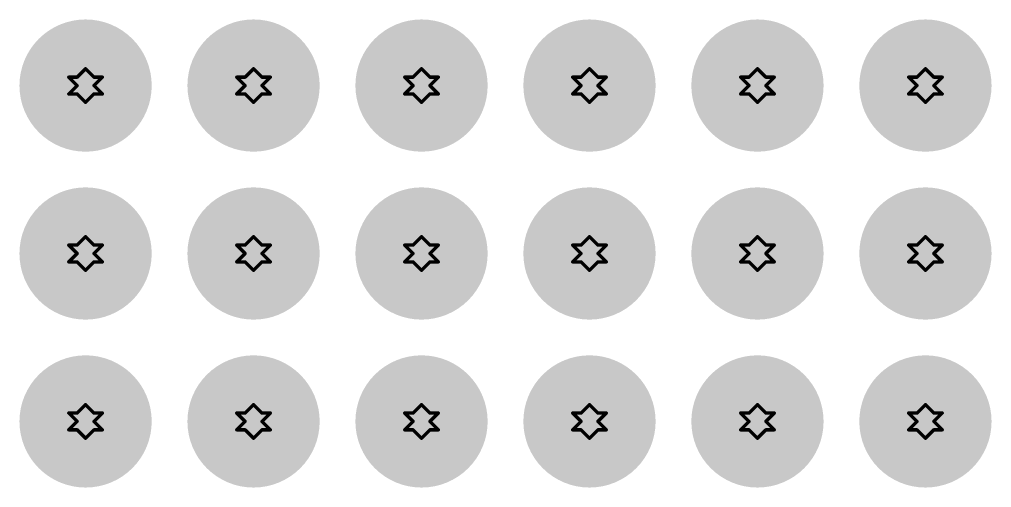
# Model space of a CAD drawing. Header units: millimetres. Extents: x 3.26 to 13.14, y 5.38 to 10.83.
# Drawn here: x 8.761 to 9.339, y 6.38 to 6.658 of the extents above; entities that cross this region are included whole.
import ezdxf

# ---------------------------------------------------------------- set-up
doc = ezdxf.new("R2010")
doc.units = ezdxf.units.MM
doc.header["$MEASUREMENT"] = 0
for name, color, linetype in [('BottomLayer', 5, 'Continuous'), ('BottomSolder', 6, 'Continuous'), ('DrillDrawing', 1, 'Continuous'), ('MultiLayer', 9, 'Continuous'), ('TopLayer', 1, 'Continuous'), ('TopSolder', 216, 'Continuous'), ('ViaHoleLayer', 16, 'Continuous')]:
    doc.layers.add(name, color=color, linetype=linetype)

msp = doc.modelspace()

# ---------------------------------------------------------------- linework, layer by layer
at = {"layer": 'BottomLayer', "const_width": 0.03937}
for points in [[(8.78032, 6.619, 1), (8.81969, 6.619, 1)], [(8.88032, 6.619, 1), (8.91969, 6.619, 1)], [(8.98032, 6.619, 1), (9.01969, 6.619, 1)], [(9.08032, 6.619, 1), (9.11969, 6.619, 1)], [(9.18032, 6.619, 1), (9.21969, 6.619, 1)], [(9.28032, 6.619, 1), (9.31969, 6.619, 1)], [(8.78032, 6.519, 1), (8.81969, 6.519, 1)], [(8.88032, 6.519, 1), (8.91969, 6.519, 1)], [(8.98032, 6.519, 1), (9.01969, 6.519, 1)], [(9.08032, 6.519, 1), (9.11969, 6.519, 1)], [(9.18032, 6.519, 1), (9.21969, 6.519, 1)], [(9.28032, 6.519, 1), (9.31969, 6.519, 1)], [(8.78032, 6.419, 1), (8.81969, 6.419, 1)], [(8.88032, 6.419, 1), (8.91969, 6.419, 1)], [(8.98032, 6.419, 1), (9.01969, 6.419, 1)], [(9.08032, 6.419, 1), (9.11969, 6.419, 1)], [(9.18032, 6.419, 1), (9.21969, 6.419, 1)], [(9.28032, 6.419, 1), (9.31969, 6.419, 1)]]:
    msp.add_lwpolyline(points, format="xyb", close=True, dxfattribs=at)
at = {"layer": 'BottomSolder', "const_width": 0.03937}
for points in [[(8.78032, 6.619, 1), (8.81969, 6.619, 1)], [(8.88032, 6.619, 1), (8.91969, 6.619, 1)], [(8.98032, 6.619, 1), (9.01969, 6.619, 1)], [(9.08032, 6.619, 1), (9.11969, 6.619, 1)], [(9.18032, 6.619, 1), (9.21969, 6.619, 1)], [(9.28032, 6.619, 1), (9.31969, 6.619, 1)], [(8.78032, 6.519, 1), (8.81969, 6.519, 1)], [(8.88032, 6.519, 1), (8.91969, 6.519, 1)], [(8.98032, 6.519, 1), (9.01969, 6.519, 1)], [(9.08032, 6.519, 1), (9.11969, 6.519, 1)], [(9.18032, 6.519, 1), (9.21969, 6.519, 1)], [(9.28032, 6.519, 1), (9.31969, 6.519, 1)], [(8.78032, 6.419, 1), (8.81969, 6.419, 1)], [(8.88032, 6.419, 1), (8.91969, 6.419, 1)], [(8.98032, 6.419, 1), (9.01969, 6.419, 1)], [(9.08032, 6.419, 1), (9.11969, 6.419, 1)], [(9.18032, 6.419, 1), (9.21969, 6.419, 1)], [(9.28032, 6.419, 1), (9.31969, 6.419, 1)]]:
    msp.add_lwpolyline(points, format="xyb", close=True, dxfattribs=at)
at = {"layer": 'DrillDrawing', "const_width": 0.002}
for points in [[(8.795, 6.624), (8.8, 6.629)], [(8.8, 6.629), (8.805, 6.624)], [(8.895, 6.624), (8.9, 6.629)], [(8.9, 6.629), (8.905, 6.624)], [(8.995, 6.624), (9, 6.629)], [(9, 6.629), (9.005, 6.624)], [(9.095, 6.624), (9.1, 6.629)], [(9.1, 6.629), (9.105, 6.624)], [(9.195, 6.624), (9.2, 6.629)], [(9.2, 6.629), (9.205, 6.624)], [(9.295, 6.624), (9.3, 6.629)], [(9.3, 6.629), (9.305, 6.624)], [(8.79, 6.624), (8.795, 6.619)], [(8.79, 6.624), (8.795, 6.624)], [(8.805, 6.624), (8.81, 6.624)], [(8.805, 6.619), (8.81, 6.624)], [(8.89, 6.624), (8.895, 6.619)], [(8.89, 6.624), (8.895, 6.624)], [(8.905, 6.624), (8.91, 6.624)], [(8.905, 6.619), (8.91, 6.624)], [(8.99, 6.624), (8.995, 6.619)], [(8.99, 6.624), (8.995, 6.624)], [(9.005, 6.624), (9.01, 6.624)], [(9.005, 6.619), (9.01, 6.624)], [(9.09, 6.624), (9.095, 6.619)], [(9.09, 6.624), (9.095, 6.624)], [(9.105, 6.624), (9.11, 6.624)], [(9.105, 6.619), (9.11, 6.624)], [(9.19, 6.624), (9.195, 6.619)], [(9.19, 6.624), (9.195, 6.624)], [(9.205, 6.624), (9.21, 6.624)], [(9.205, 6.619), (9.21, 6.624)], [(9.29, 6.624), (9.295, 6.619)], [(9.29, 6.624), (9.295, 6.624)], [(9.305, 6.624), (9.31, 6.624)], [(9.305, 6.619), (9.31, 6.624)], [(8.79, 6.614), (8.795, 6.619)], [(8.79, 6.614), (8.795, 6.614)], [(8.795, 6.614), (8.8, 6.609)], [(8.8, 6.609), (8.805, 6.614)], [(8.805, 6.619), (8.81, 6.614)], [(8.805, 6.614), (8.81, 6.614)], [(8.89, 6.614), (8.895, 6.619)], [(8.89, 6.614), (8.895, 6.614)], [(8.895, 6.614), (8.9, 6.609)], [(8.9, 6.609), (8.905, 6.614)], [(8.905, 6.619), (8.91, 6.614)], [(8.905, 6.614), (8.91, 6.614)], [(8.99, 6.614), (8.995, 6.619)], [(8.99, 6.614), (8.995, 6.614)], [(8.995, 6.614), (9, 6.609)], [(9, 6.609), (9.005, 6.614)], [(9.005, 6.619), (9.01, 6.614)], [(9.005, 6.614), (9.01, 6.614)], [(9.09, 6.614), (9.095, 6.619)], [(9.09, 6.614), (9.095, 6.614)], [(9.095, 6.614), (9.1, 6.609)], [(9.1, 6.609), (9.105, 6.614)], [(9.105, 6.619), (9.11, 6.614)], [(9.105, 6.614), (9.11, 6.614)], [(9.19, 6.614), (9.195, 6.619)], [(9.19, 6.614), (9.195, 6.614)], [(9.195, 6.614), (9.2, 6.609)], [(9.2, 6.609), (9.205, 6.614)], [(9.205, 6.619), (9.21, 6.614)], [(9.205, 6.614), (9.21, 6.614)], [(9.29, 6.614), (9.295, 6.619)], [(9.29, 6.614), (9.295, 6.614)], [(9.295, 6.614), (9.3, 6.609)], [(9.3, 6.609), (9.305, 6.614)], [(9.305, 6.619), (9.31, 6.614)], [(9.305, 6.614), (9.31, 6.614)], [(8.795, 6.524), (8.8, 6.529)], [(8.8, 6.529), (8.805, 6.524)], [(8.895, 6.524), (8.9, 6.529)], [(8.9, 6.529), (8.905, 6.524)], [(8.995, 6.524), (9, 6.529)], [(9, 6.529), (9.005, 6.524)], [(9.095, 6.524), (9.1, 6.529)], [(9.1, 6.529), (9.105, 6.524)], [(9.195, 6.524), (9.2, 6.529)], [(9.2, 6.529), (9.205, 6.524)], [(9.295, 6.524), (9.3, 6.529)], [(9.3, 6.529), (9.305, 6.524)], [(8.79, 6.524), (8.795, 6.519)], [(8.79, 6.524), (8.795, 6.524)], [(8.805, 6.524), (8.81, 6.524)], [(8.805, 6.519), (8.81, 6.524)], [(8.89, 6.524), (8.895, 6.519)], [(8.89, 6.524), (8.895, 6.524)], [(8.905, 6.524), (8.91, 6.524)], [(8.905, 6.519), (8.91, 6.524)], [(8.99, 6.524), (8.995, 6.519)], [(8.99, 6.524), (8.995, 6.524)], [(9.005, 6.524), (9.01, 6.524)], [(9.005, 6.519), (9.01, 6.524)], [(9.09, 6.524), (9.095, 6.519)], [(9.09, 6.524), (9.095, 6.524)], [(9.105, 6.524), (9.11, 6.524)], [(9.105, 6.519), (9.11, 6.524)], [(9.19, 6.524), (9.195, 6.519)], [(9.19, 6.524), (9.195, 6.524)], [(9.205, 6.524), (9.21, 6.524)], [(9.205, 6.519), (9.21, 6.524)], [(9.29, 6.524), (9.295, 6.519)], [(9.29, 6.524), (9.295, 6.524)], [(9.305, 6.524), (9.31, 6.524)], [(9.305, 6.519), (9.31, 6.524)], [(8.79, 6.514), (8.795, 6.519)], [(8.805, 6.519), (8.81, 6.514)], [(8.89, 6.514), (8.895, 6.519)], [(8.905, 6.519), (8.91, 6.514)], [(8.99, 6.514), (8.995, 6.519)], [(9.005, 6.519), (9.01, 6.514)], [(9.09, 6.514), (9.095, 6.519)], [(9.105, 6.519), (9.11, 6.514)], [(9.19, 6.514), (9.195, 6.519)], [(9.205, 6.519), (9.21, 6.514)], [(9.29, 6.514), (9.295, 6.519)], [(9.305, 6.519), (9.31, 6.514)], [(8.79, 6.514), (8.795, 6.514)], [(8.795, 6.514), (8.8, 6.509)], [(8.8, 6.509), (8.805, 6.514)], [(8.805, 6.514), (8.81, 6.514)], [(8.89, 6.514), (8.895, 6.514)], [(8.895, 6.514), (8.9, 6.509)], [(8.9, 6.509), (8.905, 6.514)], [(8.905, 6.514), (8.91, 6.514)], [(8.99, 6.514), (8.995, 6.514)], [(8.995, 6.514), (9, 6.509)], [(9, 6.509), (9.005, 6.514)], [(9.005, 6.514), (9.01, 6.514)], [(9.09, 6.514), (9.095, 6.514)], [(9.095, 6.514), (9.1, 6.509)], [(9.1, 6.509), (9.105, 6.514)], [(9.105, 6.514), (9.11, 6.514)], [(9.19, 6.514), (9.195, 6.514)], [(9.195, 6.514), (9.2, 6.509)], [(9.2, 6.509), (9.205, 6.514)], [(9.205, 6.514), (9.21, 6.514)], [(9.29, 6.514), (9.295, 6.514)], [(9.295, 6.514), (9.3, 6.509)], [(9.3, 6.509), (9.305, 6.514)], [(9.305, 6.514), (9.31, 6.514)], [(8.795, 6.424), (8.8, 6.429)], [(8.8, 6.429), (8.805, 6.424)], [(8.895, 6.424), (8.9, 6.429)], [(8.9, 6.429), (8.905, 6.424)], [(8.995, 6.424), (9, 6.429)], [(9, 6.429), (9.005, 6.424)], [(9.095, 6.424), (9.1, 6.429)], [(9.1, 6.429), (9.105, 6.424)], [(9.195, 6.424), (9.2, 6.429)], [(9.2, 6.429), (9.205, 6.424)], [(9.295, 6.424), (9.3, 6.429)], [(9.3, 6.429), (9.305, 6.424)], [(8.79, 6.424), (8.795, 6.419)], [(8.79, 6.424), (8.795, 6.424)], [(8.805, 6.424), (8.81, 6.424)], [(8.805, 6.419), (8.81, 6.424)], [(8.89, 6.424), (8.895, 6.419)], [(8.89, 6.424), (8.895, 6.424)], [(8.905, 6.424), (8.91, 6.424)], [(8.905, 6.419), (8.91, 6.424)], [(8.99, 6.424), (8.995, 6.419)], [(8.99, 6.424), (8.995, 6.424)], [(9.005, 6.424), (9.01, 6.424)], [(9.005, 6.419), (9.01, 6.424)], [(9.09, 6.424), (9.095, 6.419)], [(9.09, 6.424), (9.095, 6.424)], [(9.105, 6.424), (9.11, 6.424)], [(9.105, 6.419), (9.11, 6.424)], [(9.19, 6.424), (9.195, 6.419)], [(9.19, 6.424), (9.195, 6.424)], [(9.205, 6.424), (9.21, 6.424)], [(9.205, 6.419), (9.21, 6.424)], [(9.29, 6.424), (9.295, 6.419)], [(9.29, 6.424), (9.295, 6.424)], [(9.305, 6.424), (9.31, 6.424)], [(9.305, 6.419), (9.31, 6.424)], [(8.79, 6.414), (8.795, 6.419)], [(8.805, 6.419), (8.81, 6.414)], [(8.89, 6.414), (8.895, 6.419)], [(8.905, 6.419), (8.91, 6.414)], [(8.99, 6.414), (8.995, 6.419)], [(9.005, 6.419), (9.01, 6.414)], [(9.09, 6.414), (9.095, 6.419)], [(9.105, 6.419), (9.11, 6.414)], [(9.19, 6.414), (9.195, 6.419)], [(9.205, 6.419), (9.21, 6.414)], [(9.29, 6.414), (9.295, 6.419)], [(9.305, 6.419), (9.31, 6.414)], [(8.79, 6.414), (8.795, 6.414)], [(8.795, 6.414), (8.8, 6.409)], [(8.8, 6.409), (8.805, 6.414)], [(8.805, 6.414), (8.81, 6.414)], [(8.89, 6.414), (8.895, 6.414)], [(8.895, 6.414), (8.9, 6.409)], [(8.9, 6.409), (8.905, 6.414)], [(8.905, 6.414), (8.91, 6.414)], [(8.99, 6.414), (8.995, 6.414)], [(8.995, 6.414), (9, 6.409)], [(9, 6.409), (9.005, 6.414)], [(9.005, 6.414), (9.01, 6.414)], [(9.09, 6.414), (9.095, 6.414)], [(9.095, 6.414), (9.1, 6.409)], [(9.1, 6.409), (9.105, 6.414)], [(9.105, 6.414), (9.11, 6.414)], [(9.19, 6.414), (9.195, 6.414)], [(9.195, 6.414), (9.2, 6.409)], [(9.2, 6.409), (9.205, 6.414)], [(9.205, 6.414), (9.21, 6.414)], [(9.29, 6.414), (9.295, 6.414)], [(9.295, 6.414), (9.3, 6.409)], [(9.3, 6.409), (9.305, 6.414)], [(9.305, 6.414), (9.31, 6.414)]]:
    msp.add_lwpolyline(points, dxfattribs=at)
at = {"layer": 'DrillDrawing', "const_width": 0.001}
for points in [[(8.7995, 6.629, 1), (8.8005, 6.629, 1)], [(8.7995, 6.629, 1), (8.8005, 6.629, 1)], [(8.8995, 6.629, 1), (8.9005, 6.629, 1)], [(8.8995, 6.629, 1), (8.9005, 6.629, 1)], [(8.9995, 6.629, 1), (9.0005, 6.629, 1)], [(8.9995, 6.629, 1), (9.0005, 6.629, 1)], [(9.0995, 6.629, 1), (9.1005, 6.629, 1)], [(9.0995, 6.629, 1), (9.1005, 6.629, 1)], [(9.1995, 6.629, 1), (9.2005, 6.629, 1)], [(9.1995, 6.629, 1), (9.2005, 6.629, 1)], [(9.2995, 6.629, 1), (9.3005, 6.629, 1)], [(9.2995, 6.629, 1), (9.3005, 6.629, 1)], [(8.7895, 6.624, 1), (8.7905, 6.624, 1)], [(8.7895, 6.624, 1), (8.7905, 6.624, 1)], [(8.7945, 6.624, 1), (8.7955, 6.624, 1)], [(8.7945, 6.624, 1), (8.7955, 6.624, 1)], [(8.8045, 6.624, 1), (8.8055, 6.624, 1)], [(8.8045, 6.624, 1), (8.8055, 6.624, 1)], [(8.8095, 6.624, 1), (8.8105, 6.624, 1)], [(8.8095, 6.624, 1), (8.8105, 6.624, 1)], [(8.8895, 6.624, 1), (8.8905, 6.624, 1)], [(8.8895, 6.624, 1), (8.8905, 6.624, 1)], [(8.8945, 6.624, 1), (8.8955, 6.624, 1)], [(8.8945, 6.624, 1), (8.8955, 6.624, 1)], [(8.9045, 6.624, 1), (8.9055, 6.624, 1)], [(8.9045, 6.624, 1), (8.9055, 6.624, 1)], [(8.9095, 6.624, 1), (8.9105, 6.624, 1)], [(8.9095, 6.624, 1), (8.9105, 6.624, 1)], [(8.9895, 6.624, 1), (8.9905, 6.624, 1)], [(8.9895, 6.624, 1), (8.9905, 6.624, 1)], [(8.9945, 6.624, 1), (8.9955, 6.624, 1)], [(8.9945, 6.624, 1), (8.9955, 6.624, 1)], [(9.0045, 6.624, 1), (9.0055, 6.624, 1)], [(9.0045, 6.624, 1), (9.0055, 6.624, 1)], [(9.0095, 6.624, 1), (9.0105, 6.624, 1)], [(9.0095, 6.624, 1), (9.0105, 6.624, 1)], [(9.0895, 6.624, 1), (9.0905, 6.624, 1)], [(9.0895, 6.624, 1), (9.0905, 6.624, 1)], [(9.0945, 6.624, 1), (9.0955, 6.624, 1)], [(9.0945, 6.624, 1), (9.0955, 6.624, 1)], [(9.1045, 6.624, 1), (9.1055, 6.624, 1)], [(9.1045, 6.624, 1), (9.1055, 6.624, 1)], [(9.1095, 6.624, 1), (9.1105, 6.624, 1)], [(9.1095, 6.624, 1), (9.1105, 6.624, 1)], [(9.1895, 6.624, 1), (9.1905, 6.624, 1)], [(9.1895, 6.624, 1), (9.1905, 6.624, 1)], [(9.1945, 6.624, 1), (9.1955, 6.624, 1)], [(9.1945, 6.624, 1), (9.1955, 6.624, 1)], [(9.2045, 6.624, 1), (9.2055, 6.624, 1)], [(9.2045, 6.624, 1), (9.2055, 6.624, 1)], [(9.2095, 6.624, 1), (9.2105, 6.624, 1)], [(9.2095, 6.624, 1), (9.2105, 6.624, 1)], [(9.2895, 6.624, 1), (9.2905, 6.624, 1)], [(9.2895, 6.624, 1), (9.2905, 6.624, 1)], [(9.2945, 6.624, 1), (9.2955, 6.624, 1)], [(9.2945, 6.624, 1), (9.2955, 6.624, 1)], [(9.3045, 6.624, 1), (9.3055, 6.624, 1)], [(9.3045, 6.624, 1), (9.3055, 6.624, 1)], [(9.3095, 6.624, 1), (9.3105, 6.624, 1)], [(9.3095, 6.624, 1), (9.3105, 6.624, 1)], [(8.7895, 6.614, 1), (8.7905, 6.614, 1)], [(8.7895, 6.614, 1), (8.7905, 6.614, 1)], [(8.7945, 6.619, 1), (8.7955, 6.619, 1)], [(8.7945, 6.619, 1), (8.7955, 6.619, 1)], [(8.7945, 6.614, 1), (8.7955, 6.614, 1)], [(8.7945, 6.614, 1), (8.7955, 6.614, 1)], [(8.8045, 6.619, 1), (8.8055, 6.619, 1)], [(8.8045, 6.619, 1), (8.8055, 6.619, 1)], [(8.8045, 6.614, 1), (8.8055, 6.614, 1)], [(8.8045, 6.614, 1), (8.8055, 6.614, 1)], [(8.8095, 6.614, 1), (8.8105, 6.614, 1)], [(8.8095, 6.614, 1), (8.8105, 6.614, 1)], [(8.8895, 6.614, 1), (8.8905, 6.614, 1)], [(8.8895, 6.614, 1), (8.8905, 6.614, 1)], [(8.8945, 6.619, 1), (8.8955, 6.619, 1)], [(8.8945, 6.619, 1), (8.8955, 6.619, 1)], [(8.8945, 6.614, 1), (8.8955, 6.614, 1)], [(8.8945, 6.614, 1), (8.8955, 6.614, 1)], [(8.9045, 6.619, 1), (8.9055, 6.619, 1)], [(8.9045, 6.619, 1), (8.9055, 6.619, 1)], [(8.9045, 6.614, 1), (8.9055, 6.614, 1)], [(8.9045, 6.614, 1), (8.9055, 6.614, 1)], [(8.9095, 6.614, 1), (8.9105, 6.614, 1)], [(8.9095, 6.614, 1), (8.9105, 6.614, 1)], [(8.9895, 6.614, 1), (8.9905, 6.614, 1)], [(8.9895, 6.614, 1), (8.9905, 6.614, 1)], [(8.9945, 6.619, 1), (8.9955, 6.619, 1)], [(8.9945, 6.619, 1), (8.9955, 6.619, 1)], [(8.9945, 6.614, 1), (8.9955, 6.614, 1)], [(8.9945, 6.614, 1), (8.9955, 6.614, 1)], [(9.0045, 6.619, 1), (9.0055, 6.619, 1)], [(9.0045, 6.619, 1), (9.0055, 6.619, 1)], [(9.0045, 6.614, 1), (9.0055, 6.614, 1)], [(9.0045, 6.614, 1), (9.0055, 6.614, 1)], [(9.0095, 6.614, 1), (9.0105, 6.614, 1)], [(9.0095, 6.614, 1), (9.0105, 6.614, 1)], [(9.0895, 6.614, 1), (9.0905, 6.614, 1)], [(9.0895, 6.614, 1), (9.0905, 6.614, 1)], [(9.0945, 6.619, 1), (9.0955, 6.619, 1)], [(9.0945, 6.619, 1), (9.0955, 6.619, 1)], [(9.0945, 6.614, 1), (9.0955, 6.614, 1)], [(9.0945, 6.614, 1), (9.0955, 6.614, 1)], [(9.1045, 6.619, 1), (9.1055, 6.619, 1)], [(9.1045, 6.619, 1), (9.1055, 6.619, 1)], [(9.1045, 6.614, 1), (9.1055, 6.614, 1)], [(9.1045, 6.614, 1), (9.1055, 6.614, 1)], [(9.1095, 6.614, 1), (9.1105, 6.614, 1)], [(9.1095, 6.614, 1), (9.1105, 6.614, 1)], [(9.1895, 6.614, 1), (9.1905, 6.614, 1)], [(9.1895, 6.614, 1), (9.1905, 6.614, 1)], [(9.1945, 6.619, 1), (9.1955, 6.619, 1)], [(9.1945, 6.619, 1), (9.1955, 6.619, 1)], [(9.1945, 6.614, 1), (9.1955, 6.614, 1)], [(9.1945, 6.614, 1), (9.1955, 6.614, 1)], [(9.2045, 6.619, 1), (9.2055, 6.619, 1)], [(9.2045, 6.619, 1), (9.2055, 6.619, 1)], [(9.2045, 6.614, 1), (9.2055, 6.614, 1)], [(9.2045, 6.614, 1), (9.2055, 6.614, 1)], [(9.2095, 6.614, 1), (9.2105, 6.614, 1)], [(9.2095, 6.614, 1), (9.2105, 6.614, 1)], [(9.2895, 6.614, 1), (9.2905, 6.614, 1)], [(9.2895, 6.614, 1), (9.2905, 6.614, 1)], [(9.2945, 6.619, 1), (9.2955, 6.619, 1)], [(9.2945, 6.619, 1), (9.2955, 6.619, 1)], [(9.2945, 6.614, 1), (9.2955, 6.614, 1)], [(9.2945, 6.614, 1), (9.2955, 6.614, 1)], [(9.3045, 6.619, 1), (9.3055, 6.619, 1)], [(9.3045, 6.619, 1), (9.3055, 6.619, 1)], [(9.3045, 6.614, 1), (9.3055, 6.614, 1)], [(9.3045, 6.614, 1), (9.3055, 6.614, 1)], [(9.3095, 6.614, 1), (9.3105, 6.614, 1)], [(9.3095, 6.614, 1), (9.3105, 6.614, 1)], [(8.7995, 6.609, 1), (8.8005, 6.609, 1)], [(8.7995, 6.609, 1), (8.8005, 6.609, 1)], [(8.8995, 6.609, 1), (8.9005, 6.609, 1)], [(8.8995, 6.609, 1), (8.9005, 6.609, 1)], [(8.9995, 6.609, 1), (9.0005, 6.609, 1)], [(8.9995, 6.609, 1), (9.0005, 6.609, 1)], [(9.0995, 6.609, 1), (9.1005, 6.609, 1)], [(9.0995, 6.609, 1), (9.1005, 6.609, 1)], [(9.1995, 6.609, 1), (9.2005, 6.609, 1)], [(9.1995, 6.609, 1), (9.2005, 6.609, 1)], [(9.2995, 6.609, 1), (9.3005, 6.609, 1)], [(9.2995, 6.609, 1), (9.3005, 6.609, 1)], [(8.7995, 6.529, 1), (8.8005, 6.529, 1)], [(8.7995, 6.529, 1), (8.8005, 6.529, 1)], [(8.8995, 6.529, 1), (8.9005, 6.529, 1)], [(8.8995, 6.529, 1), (8.9005, 6.529, 1)], [(8.9995, 6.529, 1), (9.0005, 6.529, 1)], [(8.9995, 6.529, 1), (9.0005, 6.529, 1)], [(9.0995, 6.529, 1), (9.1005, 6.529, 1)], [(9.0995, 6.529, 1), (9.1005, 6.529, 1)], [(9.1995, 6.529, 1), (9.2005, 6.529, 1)], [(9.1995, 6.529, 1), (9.2005, 6.529, 1)], [(9.2995, 6.529, 1), (9.3005, 6.529, 1)], [(9.2995, 6.529, 1), (9.3005, 6.529, 1)], [(8.7895, 6.524, 1), (8.7905, 6.524, 1)], [(8.7895, 6.524, 1), (8.7905, 6.524, 1)], [(8.7945, 6.524, 1), (8.7955, 6.524, 1)], [(8.7945, 6.524, 1), (8.7955, 6.524, 1)], [(8.8045, 6.524, 1), (8.8055, 6.524, 1)], [(8.8045, 6.524, 1), (8.8055, 6.524, 1)], [(8.8095, 6.524, 1), (8.8105, 6.524, 1)], [(8.8095, 6.524, 1), (8.8105, 6.524, 1)], [(8.8895, 6.524, 1), (8.8905, 6.524, 1)], [(8.8895, 6.524, 1), (8.8905, 6.524, 1)], [(8.8945, 6.524, 1), (8.8955, 6.524, 1)], [(8.8945, 6.524, 1), (8.8955, 6.524, 1)], [(8.9045, 6.524, 1), (8.9055, 6.524, 1)], [(8.9045, 6.524, 1), (8.9055, 6.524, 1)], [(8.9095, 6.524, 1), (8.9105, 6.524, 1)], [(8.9095, 6.524, 1), (8.9105, 6.524, 1)], [(8.9895, 6.524, 1), (8.9905, 6.524, 1)], [(8.9895, 6.524, 1), (8.9905, 6.524, 1)], [(8.9945, 6.524, 1), (8.9955, 6.524, 1)], [(8.9945, 6.524, 1), (8.9955, 6.524, 1)], [(9.0045, 6.524, 1), (9.0055, 6.524, 1)], [(9.0045, 6.524, 1), (9.0055, 6.524, 1)], [(9.0095, 6.524, 1), (9.0105, 6.524, 1)], [(9.0095, 6.524, 1), (9.0105, 6.524, 1)], [(9.0895, 6.524, 1), (9.0905, 6.524, 1)], [(9.0895, 6.524, 1), (9.0905, 6.524, 1)], [(9.0945, 6.524, 1), (9.0955, 6.524, 1)], [(9.0945, 6.524, 1), (9.0955, 6.524, 1)], [(9.1045, 6.524, 1), (9.1055, 6.524, 1)], [(9.1045, 6.524, 1), (9.1055, 6.524, 1)], [(9.1095, 6.524, 1), (9.1105, 6.524, 1)], [(9.1095, 6.524, 1), (9.1105, 6.524, 1)], [(9.1895, 6.524, 1), (9.1905, 6.524, 1)], [(9.1895, 6.524, 1), (9.1905, 6.524, 1)], [(9.1945, 6.524, 1), (9.1955, 6.524, 1)], [(9.1945, 6.524, 1), (9.1955, 6.524, 1)], [(9.2045, 6.524, 1), (9.2055, 6.524, 1)], [(9.2045, 6.524, 1), (9.2055, 6.524, 1)], [(9.2095, 6.524, 1), (9.2105, 6.524, 1)], [(9.2095, 6.524, 1), (9.2105, 6.524, 1)], [(9.2895, 6.524, 1), (9.2905, 6.524, 1)], [(9.2895, 6.524, 1), (9.2905, 6.524, 1)], [(9.2945, 6.524, 1), (9.2955, 6.524, 1)], [(9.2945, 6.524, 1), (9.2955, 6.524, 1)], [(9.3045, 6.524, 1), (9.3055, 6.524, 1)], [(9.3045, 6.524, 1), (9.3055, 6.524, 1)], [(9.3095, 6.524, 1), (9.3105, 6.524, 1)], [(9.3095, 6.524, 1), (9.3105, 6.524, 1)], [(8.7945, 6.519, 1), (8.7955, 6.519, 1)], [(8.7945, 6.519, 1), (8.7955, 6.519, 1)], [(8.8045, 6.519, 1), (8.8055, 6.519, 1)], [(8.8045, 6.519, 1), (8.8055, 6.519, 1)], [(8.8945, 6.519, 1), (8.8955, 6.519, 1)], [(8.8945, 6.519, 1), (8.8955, 6.519, 1)], [(8.9045, 6.519, 1), (8.9055, 6.519, 1)], [(8.9045, 6.519, 1), (8.9055, 6.519, 1)], [(8.9945, 6.519, 1), (8.9955, 6.519, 1)], [(8.9945, 6.519, 1), (8.9955, 6.519, 1)], [(9.0045, 6.519, 1), (9.0055, 6.519, 1)], [(9.0045, 6.519, 1), (9.0055, 6.519, 1)], [(9.0945, 6.519, 1), (9.0955, 6.519, 1)], [(9.0945, 6.519, 1), (9.0955, 6.519, 1)], [(9.1045, 6.519, 1), (9.1055, 6.519, 1)], [(9.1045, 6.519, 1), (9.1055, 6.519, 1)], [(9.1945, 6.519, 1), (9.1955, 6.519, 1)], [(9.1945, 6.519, 1), (9.1955, 6.519, 1)], [(9.2045, 6.519, 1), (9.2055, 6.519, 1)], [(9.2045, 6.519, 1), (9.2055, 6.519, 1)], [(9.2945, 6.519, 1), (9.2955, 6.519, 1)], [(9.2945, 6.519, 1), (9.2955, 6.519, 1)], [(9.3045, 6.519, 1), (9.3055, 6.519, 1)], [(9.3045, 6.519, 1), (9.3055, 6.519, 1)], [(8.7895, 6.514, 1), (8.7905, 6.514, 1)], [(8.7895, 6.514, 1), (8.7905, 6.514, 1)], [(8.7945, 6.514, 1), (8.7955, 6.514, 1)], [(8.7945, 6.514, 1), (8.7955, 6.514, 1)], [(8.8045, 6.514, 1), (8.8055, 6.514, 1)], [(8.8045, 6.514, 1), (8.8055, 6.514, 1)], [(8.8095, 6.514, 1), (8.8105, 6.514, 1)], [(8.8095, 6.514, 1), (8.8105, 6.514, 1)], [(8.8895, 6.514, 1), (8.8905, 6.514, 1)], [(8.8895, 6.514, 1), (8.8905, 6.514, 1)], [(8.8945, 6.514, 1), (8.8955, 6.514, 1)], [(8.8945, 6.514, 1), (8.8955, 6.514, 1)], [(8.9045, 6.514, 1), (8.9055, 6.514, 1)], [(8.9045, 6.514, 1), (8.9055, 6.514, 1)], [(8.9095, 6.514, 1), (8.9105, 6.514, 1)], [(8.9095, 6.514, 1), (8.9105, 6.514, 1)], [(8.9895, 6.514, 1), (8.9905, 6.514, 1)], [(8.9895, 6.514, 1), (8.9905, 6.514, 1)], [(8.9945, 6.514, 1), (8.9955, 6.514, 1)], [(8.9945, 6.514, 1), (8.9955, 6.514, 1)], [(9.0045, 6.514, 1), (9.0055, 6.514, 1)], [(9.0045, 6.514, 1), (9.0055, 6.514, 1)], [(9.0095, 6.514, 1), (9.0105, 6.514, 1)], [(9.0095, 6.514, 1), (9.0105, 6.514, 1)], [(9.0895, 6.514, 1), (9.0905, 6.514, 1)], [(9.0895, 6.514, 1), (9.0905, 6.514, 1)], [(9.0945, 6.514, 1), (9.0955, 6.514, 1)], [(9.0945, 6.514, 1), (9.0955, 6.514, 1)], [(9.1045, 6.514, 1), (9.1055, 6.514, 1)], [(9.1045, 6.514, 1), (9.1055, 6.514, 1)], [(9.1095, 6.514, 1), (9.1105, 6.514, 1)], [(9.1095, 6.514, 1), (9.1105, 6.514, 1)], [(9.1895, 6.514, 1), (9.1905, 6.514, 1)], [(9.1895, 6.514, 1), (9.1905, 6.514, 1)], [(9.1945, 6.514, 1), (9.1955, 6.514, 1)], [(9.1945, 6.514, 1), (9.1955, 6.514, 1)], [(9.2045, 6.514, 1), (9.2055, 6.514, 1)], [(9.2045, 6.514, 1), (9.2055, 6.514, 1)], [(9.2095, 6.514, 1), (9.2105, 6.514, 1)], [(9.2095, 6.514, 1), (9.2105, 6.514, 1)], [(9.2895, 6.514, 1), (9.2905, 6.514, 1)], [(9.2895, 6.514, 1), (9.2905, 6.514, 1)], [(9.2945, 6.514, 1), (9.2955, 6.514, 1)], [(9.2945, 6.514, 1), (9.2955, 6.514, 1)], [(9.3045, 6.514, 1), (9.3055, 6.514, 1)], [(9.3045, 6.514, 1), (9.3055, 6.514, 1)], [(9.3095, 6.514, 1), (9.3105, 6.514, 1)], [(9.3095, 6.514, 1), (9.3105, 6.514, 1)], [(8.7995, 6.509, 1), (8.8005, 6.509, 1)], [(8.7995, 6.509, 1), (8.8005, 6.509, 1)], [(8.8995, 6.509, 1), (8.9005, 6.509, 1)], [(8.8995, 6.509, 1), (8.9005, 6.509, 1)], [(8.9995, 6.509, 1), (9.0005, 6.509, 1)], [(8.9995, 6.509, 1), (9.0005, 6.509, 1)], [(9.0995, 6.509, 1), (9.1005, 6.509, 1)], [(9.0995, 6.509, 1), (9.1005, 6.509, 1)], [(9.1995, 6.509, 1), (9.2005, 6.509, 1)], [(9.1995, 6.509, 1), (9.2005, 6.509, 1)], [(9.2995, 6.509, 1), (9.3005, 6.509, 1)], [(9.2995, 6.509, 1), (9.3005, 6.509, 1)], [(8.7995, 6.429, 1), (8.8005, 6.429, 1)], [(8.7995, 6.429, 1), (8.8005, 6.429, 1)], [(8.8995, 6.429, 1), (8.9005, 6.429, 1)], [(8.8995, 6.429, 1), (8.9005, 6.429, 1)], [(8.9995, 6.429, 1), (9.0005, 6.429, 1)], [(8.9995, 6.429, 1), (9.0005, 6.429, 1)], [(9.0995, 6.429, 1), (9.1005, 6.429, 1)], [(9.0995, 6.429, 1), (9.1005, 6.429, 1)], [(9.1995, 6.429, 1), (9.2005, 6.429, 1)], [(9.1995, 6.429, 1), (9.2005, 6.429, 1)], [(9.2995, 6.429, 1), (9.3005, 6.429, 1)], [(9.2995, 6.429, 1), (9.3005, 6.429, 1)], [(8.7895, 6.424, 1), (8.7905, 6.424, 1)], [(8.7895, 6.424, 1), (8.7905, 6.424, 1)], [(8.7945, 6.424, 1), (8.7955, 6.424, 1)], [(8.7945, 6.424, 1), (8.7955, 6.424, 1)], [(8.8045, 6.424, 1), (8.8055, 6.424, 1)], [(8.8045, 6.424, 1), (8.8055, 6.424, 1)], [(8.8095, 6.424, 1), (8.8105, 6.424, 1)], [(8.8095, 6.424, 1), (8.8105, 6.424, 1)], [(8.8895, 6.424, 1), (8.8905, 6.424, 1)], [(8.8895, 6.424, 1), (8.8905, 6.424, 1)], [(8.8945, 6.424, 1), (8.8955, 6.424, 1)], [(8.8945, 6.424, 1), (8.8955, 6.424, 1)], [(8.9045, 6.424, 1), (8.9055, 6.424, 1)], [(8.9045, 6.424, 1), (8.9055, 6.424, 1)], [(8.9095, 6.424, 1), (8.9105, 6.424, 1)], [(8.9095, 6.424, 1), (8.9105, 6.424, 1)], [(8.9895, 6.424, 1), (8.9905, 6.424, 1)], [(8.9895, 6.424, 1), (8.9905, 6.424, 1)], [(8.9945, 6.424, 1), (8.9955, 6.424, 1)], [(8.9945, 6.424, 1), (8.9955, 6.424, 1)], [(9.0045, 6.424, 1), (9.0055, 6.424, 1)], [(9.0045, 6.424, 1), (9.0055, 6.424, 1)], [(9.0095, 6.424, 1), (9.0105, 6.424, 1)], [(9.0095, 6.424, 1), (9.0105, 6.424, 1)], [(9.0895, 6.424, 1), (9.0905, 6.424, 1)], [(9.0895, 6.424, 1), (9.0905, 6.424, 1)], [(9.0945, 6.424, 1), (9.0955, 6.424, 1)], [(9.0945, 6.424, 1), (9.0955, 6.424, 1)], [(9.1045, 6.424, 1), (9.1055, 6.424, 1)], [(9.1045, 6.424, 1), (9.1055, 6.424, 1)], [(9.1095, 6.424, 1), (9.1105, 6.424, 1)], [(9.1095, 6.424, 1), (9.1105, 6.424, 1)], [(9.1895, 6.424, 1), (9.1905, 6.424, 1)], [(9.1895, 6.424, 1), (9.1905, 6.424, 1)], [(9.1945, 6.424, 1), (9.1955, 6.424, 1)], [(9.1945, 6.424, 1), (9.1955, 6.424, 1)], [(9.2045, 6.424, 1), (9.2055, 6.424, 1)], [(9.2045, 6.424, 1), (9.2055, 6.424, 1)], [(9.2095, 6.424, 1), (9.2105, 6.424, 1)], [(9.2095, 6.424, 1), (9.2105, 6.424, 1)], [(9.2895, 6.424, 1), (9.2905, 6.424, 1)], [(9.2895, 6.424, 1), (9.2905, 6.424, 1)], [(9.2945, 6.424, 1), (9.2955, 6.424, 1)], [(9.2945, 6.424, 1), (9.2955, 6.424, 1)], [(9.3045, 6.424, 1), (9.3055, 6.424, 1)], [(9.3045, 6.424, 1), (9.3055, 6.424, 1)], [(9.3095, 6.424, 1), (9.3105, 6.424, 1)], [(9.3095, 6.424, 1), (9.3105, 6.424, 1)], [(8.7945, 6.419, 1), (8.7955, 6.419, 1)], [(8.7945, 6.419, 1), (8.7955, 6.419, 1)], [(8.8045, 6.419, 1), (8.8055, 6.419, 1)], [(8.8045, 6.419, 1), (8.8055, 6.419, 1)], [(8.8945, 6.419, 1), (8.8955, 6.419, 1)], [(8.8945, 6.419, 1), (8.8955, 6.419, 1)], [(8.9045, 6.419, 1), (8.9055, 6.419, 1)], [(8.9045, 6.419, 1), (8.9055, 6.419, 1)], [(8.9945, 6.419, 1), (8.9955, 6.419, 1)], [(8.9945, 6.419, 1), (8.9955, 6.419, 1)], [(9.0045, 6.419, 1), (9.0055, 6.419, 1)], [(9.0045, 6.419, 1), (9.0055, 6.419, 1)], [(9.0945, 6.419, 1), (9.0955, 6.419, 1)], [(9.0945, 6.419, 1), (9.0955, 6.419, 1)], [(9.1045, 6.419, 1), (9.1055, 6.419, 1)], [(9.1045, 6.419, 1), (9.1055, 6.419, 1)], [(9.1945, 6.419, 1), (9.1955, 6.419, 1)], [(9.1945, 6.419, 1), (9.1955, 6.419, 1)], [(9.2045, 6.419, 1), (9.2055, 6.419, 1)], [(9.2045, 6.419, 1), (9.2055, 6.419, 1)], [(9.2945, 6.419, 1), (9.2955, 6.419, 1)], [(9.2945, 6.419, 1), (9.2955, 6.419, 1)], [(9.3045, 6.419, 1), (9.3055, 6.419, 1)], [(9.3045, 6.419, 1), (9.3055, 6.419, 1)], [(8.7895, 6.414, 1), (8.7905, 6.414, 1)], [(8.7895, 6.414, 1), (8.7905, 6.414, 1)], [(8.7945, 6.414, 1), (8.7955, 6.414, 1)], [(8.7945, 6.414, 1), (8.7955, 6.414, 1)], [(8.8045, 6.414, 1), (8.8055, 6.414, 1)], [(8.8045, 6.414, 1), (8.8055, 6.414, 1)], [(8.8095, 6.414, 1), (8.8105, 6.414, 1)], [(8.8095, 6.414, 1), (8.8105, 6.414, 1)], [(8.8895, 6.414, 1), (8.8905, 6.414, 1)], [(8.8895, 6.414, 1), (8.8905, 6.414, 1)], [(8.8945, 6.414, 1), (8.8955, 6.414, 1)], [(8.8945, 6.414, 1), (8.8955, 6.414, 1)], [(8.9045, 6.414, 1), (8.9055, 6.414, 1)], [(8.9045, 6.414, 1), (8.9055, 6.414, 1)], [(8.9095, 6.414, 1), (8.9105, 6.414, 1)], [(8.9095, 6.414, 1), (8.9105, 6.414, 1)], [(8.9895, 6.414, 1), (8.9905, 6.414, 1)], [(8.9895, 6.414, 1), (8.9905, 6.414, 1)], [(8.9945, 6.414, 1), (8.9955, 6.414, 1)], [(8.9945, 6.414, 1), (8.9955, 6.414, 1)], [(9.0045, 6.414, 1), (9.0055, 6.414, 1)], [(9.0045, 6.414, 1), (9.0055, 6.414, 1)], [(9.0095, 6.414, 1), (9.0105, 6.414, 1)], [(9.0095, 6.414, 1), (9.0105, 6.414, 1)], [(9.0895, 6.414, 1), (9.0905, 6.414, 1)], [(9.0895, 6.414, 1), (9.0905, 6.414, 1)], [(9.0945, 6.414, 1), (9.0955, 6.414, 1)], [(9.0945, 6.414, 1), (9.0955, 6.414, 1)], [(9.1045, 6.414, 1), (9.1055, 6.414, 1)], [(9.1045, 6.414, 1), (9.1055, 6.414, 1)], [(9.1095, 6.414, 1), (9.1105, 6.414, 1)], [(9.1095, 6.414, 1), (9.1105, 6.414, 1)], [(9.1895, 6.414, 1), (9.1905, 6.414, 1)], [(9.1895, 6.414, 1), (9.1905, 6.414, 1)], [(9.1945, 6.414, 1), (9.1955, 6.414, 1)], [(9.1945, 6.414, 1), (9.1955, 6.414, 1)], [(9.2045, 6.414, 1), (9.2055, 6.414, 1)], [(9.2045, 6.414, 1), (9.2055, 6.414, 1)], [(9.2095, 6.414, 1), (9.2105, 6.414, 1)], [(9.2095, 6.414, 1), (9.2105, 6.414, 1)], [(9.2895, 6.414, 1), (9.2905, 6.414, 1)], [(9.2895, 6.414, 1), (9.2905, 6.414, 1)], [(9.2945, 6.414, 1), (9.2955, 6.414, 1)], [(9.2945, 6.414, 1), (9.2955, 6.414, 1)], [(9.3045, 6.414, 1), (9.3055, 6.414, 1)], [(9.3045, 6.414, 1), (9.3055, 6.414, 1)], [(9.3095, 6.414, 1), (9.3105, 6.414, 1)], [(9.3095, 6.414, 1), (9.3105, 6.414, 1)], [(8.7995, 6.409, 1), (8.8005, 6.409, 1)], [(8.7995, 6.409, 1), (8.8005, 6.409, 1)], [(8.8995, 6.409, 1), (8.9005, 6.409, 1)], [(8.8995, 6.409, 1), (8.9005, 6.409, 1)], [(8.9995, 6.409, 1), (9.0005, 6.409, 1)], [(8.9995, 6.409, 1), (9.0005, 6.409, 1)], [(9.0995, 6.409, 1), (9.1005, 6.409, 1)], [(9.0995, 6.409, 1), (9.1005, 6.409, 1)], [(9.1995, 6.409, 1), (9.2005, 6.409, 1)], [(9.1995, 6.409, 1), (9.2005, 6.409, 1)], [(9.2995, 6.409, 1), (9.3005, 6.409, 1)], [(9.2995, 6.409, 1), (9.3005, 6.409, 1)]]:
    msp.add_lwpolyline(points, format="xyb", close=True, dxfattribs=at)
at = {"layer": 'MultiLayer', "const_width": 0.03937}
for points in [[(8.78032, 6.619, 1), (8.81969, 6.619, 1)], [(8.88032, 6.619, 1), (8.91969, 6.619, 1)], [(8.98032, 6.619, 1), (9.01969, 6.619, 1)], [(9.08032, 6.619, 1), (9.11969, 6.619, 1)], [(9.18032, 6.619, 1), (9.21969, 6.619, 1)], [(9.28032, 6.619, 1), (9.31969, 6.619, 1)], [(8.78032, 6.519, 1), (8.81969, 6.519, 1)], [(8.88032, 6.519, 1), (8.91969, 6.519, 1)], [(8.98032, 6.519, 1), (9.01969, 6.519, 1)], [(9.08032, 6.519, 1), (9.11969, 6.519, 1)], [(9.18032, 6.519, 1), (9.21969, 6.519, 1)], [(9.28032, 6.519, 1), (9.31969, 6.519, 1)], [(8.78032, 6.419, 1), (8.81969, 6.419, 1)], [(8.88032, 6.419, 1), (8.91969, 6.419, 1)], [(8.98032, 6.419, 1), (9.01969, 6.419, 1)], [(9.08032, 6.419, 1), (9.11969, 6.419, 1)], [(9.18032, 6.419, 1), (9.21969, 6.419, 1)], [(9.28032, 6.419, 1), (9.31969, 6.419, 1)]]:
    msp.add_lwpolyline(points, format="xyb", close=True, dxfattribs=at)
at = {"layer": 'TopLayer', "const_width": 0.03937}
for points in [[(8.78032, 6.619, 1), (8.81969, 6.619, 1)], [(8.88032, 6.619, 1), (8.91969, 6.619, 1)], [(8.98032, 6.619, 1), (9.01969, 6.619, 1)], [(9.08032, 6.619, 1), (9.11969, 6.619, 1)], [(9.18032, 6.619, 1), (9.21969, 6.619, 1)], [(9.28032, 6.619, 1), (9.31969, 6.619, 1)], [(8.78032, 6.519, 1), (8.81969, 6.519, 1)], [(8.88032, 6.519, 1), (8.91969, 6.519, 1)], [(8.98032, 6.519, 1), (9.01969, 6.519, 1)], [(9.08032, 6.519, 1), (9.11969, 6.519, 1)], [(9.18032, 6.519, 1), (9.21969, 6.519, 1)], [(9.28032, 6.519, 1), (9.31969, 6.519, 1)], [(8.78032, 6.419, 1), (8.81969, 6.419, 1)], [(8.88032, 6.419, 1), (8.91969, 6.419, 1)], [(8.98032, 6.419, 1), (9.01969, 6.419, 1)], [(9.08032, 6.419, 1), (9.11969, 6.419, 1)], [(9.18032, 6.419, 1), (9.21969, 6.419, 1)], [(9.28032, 6.419, 1), (9.31969, 6.419, 1)]]:
    msp.add_lwpolyline(points, format="xyb", close=True, dxfattribs=at)
at = {"layer": 'TopSolder', "const_width": 0.03937}
for points in [[(8.78032, 6.619, 1), (8.81969, 6.619, 1)], [(8.88032, 6.619, 1), (8.91969, 6.619, 1)], [(8.98032, 6.619, 1), (9.01969, 6.619, 1)], [(9.08032, 6.619, 1), (9.11969, 6.619, 1)], [(9.18032, 6.619, 1), (9.21969, 6.619, 1)], [(9.28032, 6.619, 1), (9.31969, 6.619, 1)], [(8.78032, 6.519, 1), (8.81969, 6.519, 1)], [(8.88032, 6.519, 1), (8.91969, 6.519, 1)], [(8.98032, 6.519, 1), (9.01969, 6.519, 1)], [(9.08032, 6.519, 1), (9.11969, 6.519, 1)], [(9.18032, 6.519, 1), (9.21969, 6.519, 1)], [(9.28032, 6.519, 1), (9.31969, 6.519, 1)], [(8.78032, 6.419, 1), (8.81969, 6.419, 1)], [(8.88032, 6.419, 1), (8.91969, 6.419, 1)], [(8.98032, 6.419, 1), (9.01969, 6.419, 1)], [(9.08032, 6.419, 1), (9.11969, 6.419, 1)], [(9.18032, 6.419, 1), (9.21969, 6.419, 1)], [(9.28032, 6.419, 1), (9.31969, 6.419, 1)]]:
    msp.add_lwpolyline(points, format="xyb", close=True, dxfattribs=at)
at = {"layer": 'ViaHoleLayer', "const_width": 0.01969}
for points in [[(8.79016, 6.619, 1), (8.80984, 6.619, 1)], [(8.89016, 6.619, 1), (8.90984, 6.619, 1)], [(8.99016, 6.619, 1), (9.00984, 6.619, 1)], [(9.09016, 6.619, 1), (9.10984, 6.619, 1)], [(9.19016, 6.619, 1), (9.20984, 6.619, 1)], [(9.29016, 6.619, 1), (9.30984, 6.619, 1)], [(8.79016, 6.519, 1), (8.80984, 6.519, 1)], [(8.89016, 6.519, 1), (8.90984, 6.519, 1)], [(8.99016, 6.519, 1), (9.00984, 6.519, 1)], [(9.09016, 6.519, 1), (9.10984, 6.519, 1)], [(9.19016, 6.519, 1), (9.20984, 6.519, 1)], [(9.29016, 6.519, 1), (9.30984, 6.519, 1)], [(8.79016, 6.419, 1), (8.80984, 6.419, 1)], [(8.89016, 6.419, 1), (8.90984, 6.419, 1)], [(8.99016, 6.419, 1), (9.00984, 6.419, 1)], [(9.09016, 6.419, 1), (9.10984, 6.419, 1)], [(9.19016, 6.419, 1), (9.20984, 6.419, 1)], [(9.29016, 6.419, 1), (9.30984, 6.419, 1)]]:
    msp.add_lwpolyline(points, format="xyb", close=True, dxfattribs=at)

doc.saveas('drawing.dxf')
